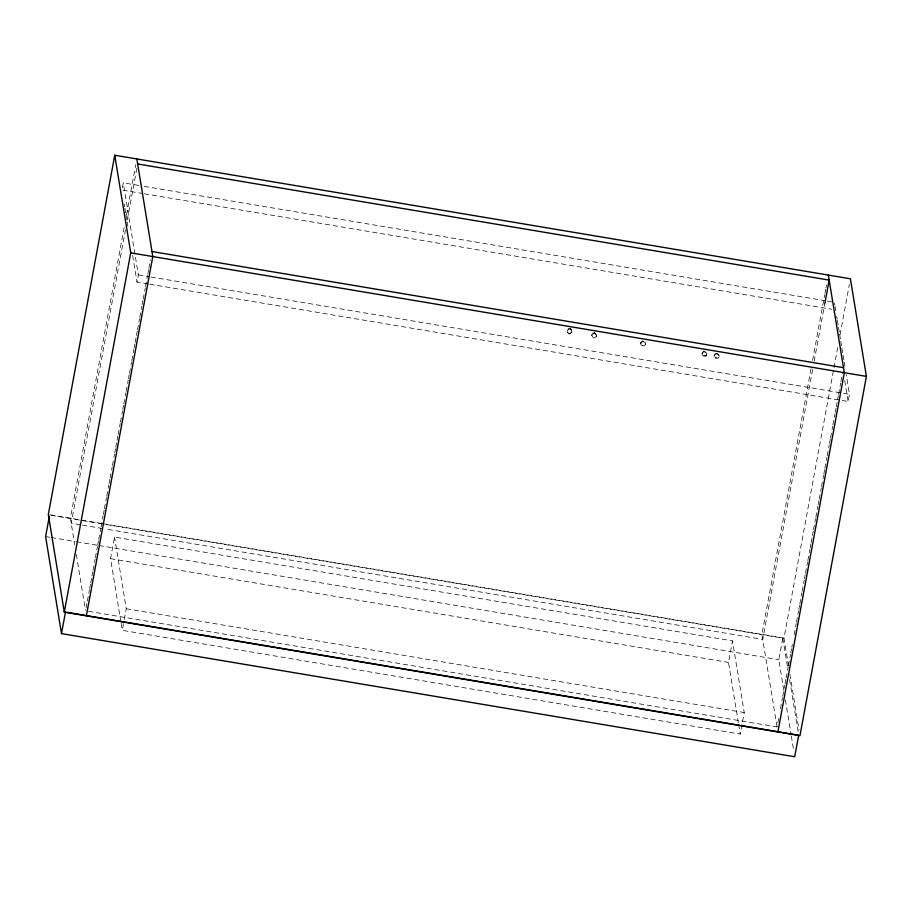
<?xml version="1.0" encoding="UTF-8"?>
<svg xmlns="http://www.w3.org/2000/svg" width="912" height="912" viewBox="0 0 912 912"><rect width="100%" height="100%" fill="white"/><g stroke="black" fill="none" stroke-linecap="round" stroke-linejoin="round"><path stroke-width="0.68" stroke-dasharray="4.56 3.42" d="M596.551 335.434L596.311 336.676L593.621 338.056A2.497 2.428 -9.3 0 1 591.614 335.251L593.86 333.233L595.673 333.792L596.551 335.434L594.419 332.709L592.07 333.541L591.717 336.494M640.657 343.436L642.185 340.974L645.08 341.863L645.571 344.269L644.533 345.865L641.501 345.762L640.657 343.436L642.276 341.533L645.172 342.422M701.978 353.696L703.505 351.2L705.409 351.257L706.88 354.517L705.842 356.147L702.799 356.045L702.069 354.985L702.183 353.069L703.597 351.747L706.481 352.648L706.88 354.517M138.692 185.432L123.257 182.845L121.934 190.027L142.865 193.549M124.157 227.453L70.384 518.233L74.727 544.726M126.483 214.867L135.785 164.536M125.491 229.676L71.204 523.26L81.02 524.902M127.304 219.883L137.381 165.368M148.223 283.94L137.005 282.059L138.328 274.877L123.257 182.845M86.059 608.03L87.096 602.433M87.358 601.031L89.422 589.847M89.684 588.457L90.459 584.261M90.721 582.859L91.747 577.273M92.009 575.871L92.785 571.676M93.047 570.274L95.11 559.09M95.372 557.699L97.436 546.516M97.698 545.114L98.473 540.919M98.724 539.528L100.799 528.344M101.061 526.942L103.124 515.759M103.387 514.357L104.162 510.161M104.413 508.771L106.487 497.587M106.738 496.185L108.813 485.002M109.075 483.599L109.85 479.404M110.101 478.013L112.176 466.83M112.427 465.428L114.502 454.244M114.752 452.842L115.528 448.647M115.79 447.256L116.827 441.659M117.078 440.268L117.853 436.073M118.115 434.671L120.19 423.487M120.441 422.085L122.516 410.902M122.767 409.511L123.542 405.316M123.804 403.913L125.867 392.73M126.13 391.339L128.204 380.156M128.455 378.754L129.23 374.558M129.493 373.156L131.556 361.973M131.818 360.582L133.882 349.399M134.144 347.996L134.919 343.801M135.181 342.399L136.207 336.813M136.469 335.411L137.245 331.216M137.507 329.825L139.57 318.641M139.832 317.239L141.896 306.056M142.158 304.654L142.933 300.458M143.195 299.068L145.259 287.884M145.521 286.482L147.584 275.299M147.847 273.896L148.622 269.713M148.884 268.31L150.434 259.92M120.908 621.904L110.546 558.668L114.536 537.111L732.496 640.885L744.238 712.557L742.243 723.341M741.992 724.687L740.248 734.114L122.288 630.329L124.032 620.901M124.283 619.556L126.266 608.771L114.536 537.111M738.401 722.874L728.506 662.443L732.496 640.885M811.03 368.756L761.908 634.376L777.206 727.799M812.581 360.365L824.733 294.656M824.984 293.265L825.759 289.07M826.021 287.668L826.534 284.875M812.626 369.577L762.728 639.392L104.869 528.914M814.177 361.186L824.779 303.867M783.807 690.213L778.814 659.707L782.804 638.149L49.59 515.018M788.549 665.965L783.978 638.081L838.014 345.899M840.077 334.715L849.38 284.384M778.62 718.576L777.07 726.955L88.35 611.291M780.433 708.784L782.496 697.6M782.758 696.198L784.833 685.015M785.084 683.624L785.859 679.429M786.121 678.026L788.185 666.843M788.447 665.452L790.51 654.269M790.772 652.867L791.548 648.671M791.81 647.269L792.323 644.476M794.135 634.695L796.199 623.512M796.461 622.109L798.524 610.926M798.787 609.524L799.562 605.329M799.824 603.938L801.887 592.754M802.15 591.352L804.213 580.169M804.475 578.767L805.25 574.571M805.513 573.181L807.576 561.997M807.838 560.595L809.902 549.412M810.164 548.009L810.939 543.826M811.19 542.423L812.227 536.826M812.489 535.435L813.265 531.24M813.527 529.838L815.59 518.654M815.852 517.264L817.916 506.08M818.178 504.678L818.953 500.483M819.204 499.081L821.279 487.897M821.53 486.506L823.604 475.323M823.867 473.921L824.642 469.726M824.893 468.323L826.967 457.14M827.218 455.749L829.293 444.566M829.544 443.164L830.319 438.968M830.581 437.578L832.656 426.383M832.907 424.992L834.982 413.809M835.232 412.406L836.008 408.211M836.27 406.82L837.307 401.223M837.558 399.821L838.333 395.637M838.595 394.235L840.659 383.051M840.921 381.649L842.471 373.259M149.625 284.179L848.149 401.497L849.471 394.303L846.279 374.786M714.142 355.235L714.689 354.073L717.037 353.218L718.645 354.221L719.135 356.615L718.097 358.222L715.065 358.108L714.142 355.235L715.521 357.892L718.006 357.664L719.044 356.068L718.645 354.221M705.842 356.147L706.789 353.959L705.409 351.257M571.995 331.911L569.749 333.963L567.196 332.356L567.093 331.09L568.712 329.186L570 329.061L571.892 330.634L571.995 331.911L569.749 333.963L567.196 332.356L567.002 330.532L568.621 328.628L570.524 328.696L571.892 330.634M640.771 342.262L640.965 344.725L641.957 345.545L644.442 345.306L645.571 344.269M705.751 355.589L703.255 355.84L702.274 355.007L702.092 352.511M144.301 186.379L825.987 300.869M827.389 301.097L834.4 302.282L834.856 305.064M144.256 193.777L831.676 309.225M138.328 274.877L149.557 276.758M150.959 276.997L849.471 394.303M49.693 514.756L101.243 523.42M102.646 523.659L783.978 638.081M82.433 525.141L103.466 528.675M45.6 536.575L49.818 537.282M51.22 537.51L75.092 541.523M76.505 541.762L97.573 545.296M98.975 545.536L778.814 659.707M110.546 558.668L728.506 662.443M126.266 608.771L744.238 712.557M594.419 332.709L596.459 334.875A2.497 2.428 -9.3 0 1 595.388 337.087L592.903 337.303L591.523 334.693M719.032 355.349L716.479 353.742L714.233 355.794L714.335 357.071M570.524 328.696L571.904 331.352L570.866 332.96L567.834 332.846L567.093 331.09M835.084 306.466L835.78 310.639M836.692 316.225L837.148 319.006M837.376 320.408L838.288 325.983M838.516 327.374L839.428 332.948M839.656 334.351L840.568 339.925M840.796 341.316L841.708 346.902M841.936 348.293L842.848 353.867M843.076 355.258L843.999 360.844M844.227 362.235L844.911 366.419M844.717 380.578L848.149 401.497M789.917 674.333L799.049 730.113M782.804 638.149L787.797 668.656M789.61 679.748L798.239 732.427M785.403 699.914L791.069 734.57M791.297 735.961L793.577 749.824M738.64 724.276L740.248 734.114M124.214 203.969L124.67 206.762M124.898 208.153L125.81 213.739M126.038 215.129L126.95 220.704M127.178 222.106L127.862 226.279M132.662 255.565L137.005 282.059M121.136 623.306L122.288 630.329M76.323 554.485L85.454 610.265M645.08 341.863L645.274 344.326"/><path stroke-width="1.37" d="M114.752 155.245L48.313 514.528L64.296 612.134L799.961 735.688L866.4 376.394L850.417 278.798L114.752 155.245L130.735 252.852L64.296 612.134M49.339 516.363L45.6 536.575L61.492 633.623L794.705 756.755L798.695 735.197L66.884 612.294M61.492 633.623L65.482 612.066M86.366 615.839L152.806 256.557L136.823 158.95M824.779 303.867L829.168 280.109L137.644 163.966M777.89 731.983L844.33 372.689L828.347 275.082M151.985 251.53L843.509 367.673M130.735 252.852L866.4 376.394"/></g></svg>
